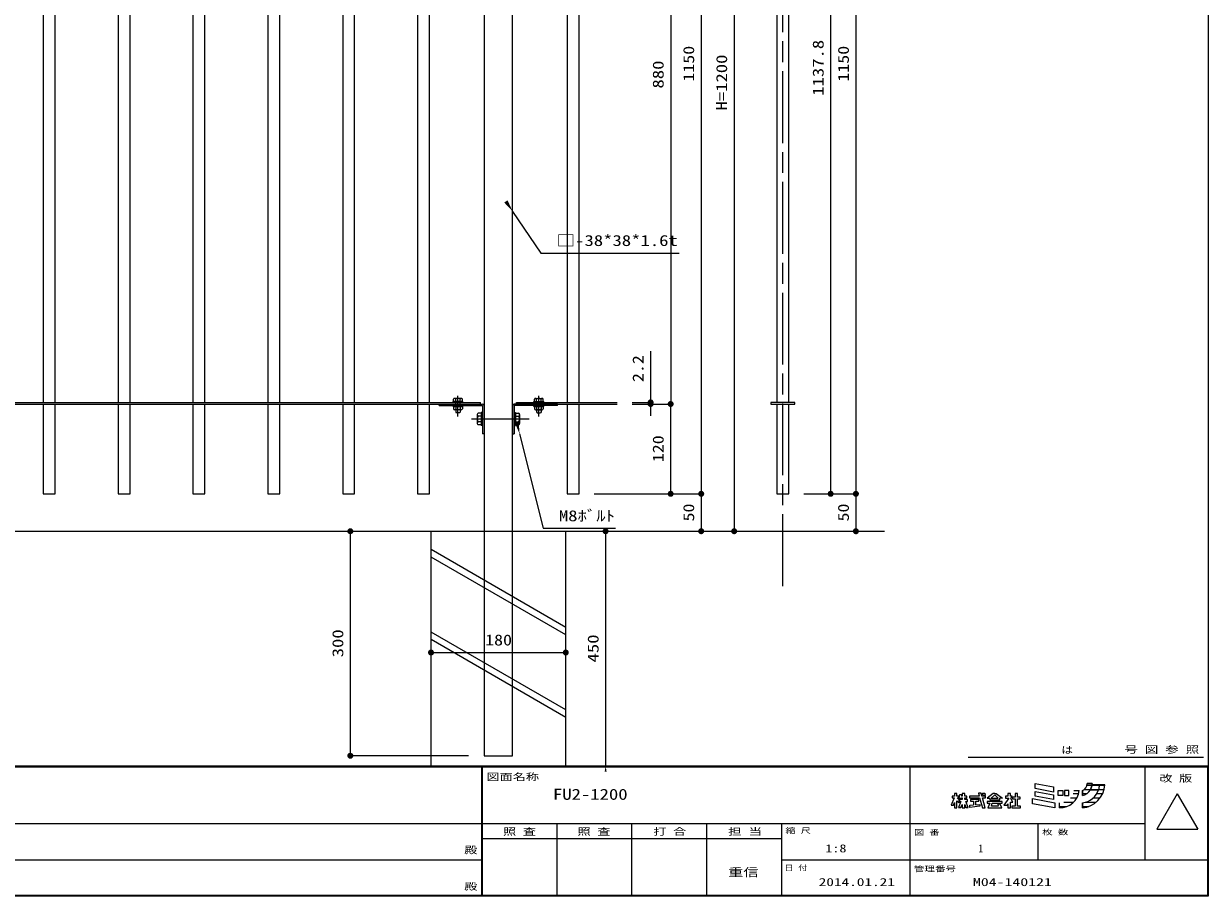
# Model space of a CAD drawing. Units: millimetres on the paper, scale 1:8. Extents: x -204 to 194, y -148 to 137.
# Drawn here: x -4.1 to 193.7, y -148.3 to -2.6 of the extents above; entities that cross this region are included whole.
import ezdxf
from ezdxf.enums import TextEntityAlignment as Align

# ---------------------------------------------------------------- set-up
doc = ezdxf.new("R2010")
doc.units = ezdxf.units.MM
doc.linetypes.add('CHAIN', pattern=[18.5, 12, -1.5, 3.5, -1.5])
doc.linetypes.add('DASHED_SPACED', pattern=[12, 6, -6])
for name, color, linetype, lineweight in [('0-1_0', 6, 'Continuous', 25), ('0-2_DIM1', 3, 'Continuous', 25), ('0-3_横桟', 2, 'Continuous', 25), ('0-4_文字', 7, 'Continuous', 25), ('0-6_ｾﾝﾀｰ', 1, 'CHAIN', 25), ('0-7_縦格子', 6, 'Continuous', 25), ('0-8_支柱', 60, 'Continuous', 25), ('0-9_THN', 4, 'Continuous', 9), ('0-A_下地', 30, 'Continuous', 9)]:
    doc.layers.add(name, color=color, linetype=linetype, lineweight=lineweight)
doc.styles.add('ＭＳ ゴシック', font='')
doc.styles.add('ＭＳ 明朝', font='')
doc.styles.get('ＭＳ ゴシック').set_extended_font_data('MS Gothic')
doc.styles.get('ＭＳ 明朝').set_extended_font_data('MS Mincho')

# ---------------------------------------------------------------- blocks, each defined once
blk = doc.blocks.new('filled_dot')
at = {"color": 0, "linetype": 'Continuous', "lineweight": -2, "const_width": 1.25}
blk.add_lwpolyline([(-0.625, 0, 1), (0.625, 0, 1)], format="xyb", close=True, dxfattribs=at)
blk = doc.blocks.new('filled_arrow')
at = {"color": 0, "linetype": 'Continuous', "lineweight": -2}
blk.add_solid([(7.5, 1.25), (0, 0), (7.5, -1.25)], dxfattribs=at)

msp = doc.modelspace()

# ---------------------------------------------------------------- linework, layer by layer
at = {"layer": '0-1_0'}
for p, q in [((193.676, 136.768), (193.676, -148.316)), ((-204.102, -126.524), (193.676, -126.524)), ((72.317, -126.524), (72.317, -148.316)), ((72.46, -126.524), (72.46, -148.316)), ((143.838, -126.524), (143.838, -148.316)), ((153.559, -125.095), (192.856, -125.095)), ((153.559, -125.095), (192.856, -125.095)), ((183.135, -142.242), (183.135, -126.524)), ((-203.959, -126.666), (193.533, -126.666)), ((193.533, -126.666), (193.533, -148.173)), ((167.816, -130.898), (164.74, -130.324)), ((167.816, -130.047), (167.816, -130.898)), ((173.477, -129.473), (174.294, -129.473)), ((174.011, -130.503), (174.282, -129.685)), ((175.368, -130.503), (174.011, -130.503)), ((174.294, -129.473), (174.282, -129.685)), ((175.529, -129.685), (174.282, -129.685)), ((176.381, -129.685), (175.529, -129.685)), ((176.381, -129.685), (175.529, -129.685)), ((151.291, -131.585), (150.889, -131.585)), ((151.291, -131.132), (151.291, -131.585)), ((151.71, -131.132), (151.291, -131.132)), ((151.71, -131.585), (151.71, -131.132)), ((151.71, -133.549), (151.71, -132.379)), ((152.375, -132.46), (151.961, -133.475)), ((152.077, -132.004), (152.186, -131.304)), ((152.444, -132.004), (152.077, -132.004)), ((152.124, -132.167), (152.124, -132.46)), ((152.571, -132.167), (152.124, -132.167)), ((152.124, -132.46), (152.375, -132.46)), ((152.186, -131.304), (152.481, -131.304)), ((152.462, -131.883), (152.444, -132.004)), ((152.462, -131.883), (152.571, -131.883)), ((152.481, -131.304), (152.481, -131.588)), ((152.571, -131.588), (152.481, -131.588)), ((152.571, -131.143), (152.571, -131.588)), ((152.997, -131.143), (152.571, -131.143)), ((152.571, -131.883), (152.571, -132.167)), ((152.997, -131.588), (152.997, -131.143)), ((152.997, -132.167), (152.997, -131.883)), ((153.576, -133.475), (153.198, -132.46)), ((153.828, -131.563), (153.828, -131.851)), ((155.422, -131.563), (153.828, -131.563)), ((153.828, -131.851), (155.5, -131.851)), ((155.372, -132.119), (153.998, -132.119)), ((153.998, -132.119), (153.998, -132.432)), ((153.998, -132.432), (154.466, -132.432)), ((154.466, -132.432), (154.466, -133.059)), ((154.864, -132.432), (155.372, -132.432)), ((154.864, -133.024), (154.864, -132.432)), ((155.372, -132.432), (155.372, -132.119)), ((155.5, -131.851), (155.964, -133.549)), ((156.481, -131.563), (155.88, -131.563)), ((155.959, -131.851), (156.481, -131.851)), ((156.422, -133.549), (155.959, -131.851)), ((156.481, -131.851), (156.481, -131.563)), ((157.766, -131.138), (156.735, -131.916)), ((156.735, -131.916), (157.176, -131.916)), ((159.269, -132.479), (156.749, -132.479)), ((157.176, -131.916), (157.176, -132.222)), ((157.176, -132.222), (158.851, -132.222)), ((157.438, -131.916), (158.013, -131.358)), ((157.438, -131.916), (158.589, -131.916)), ((158.013, -131.138), (157.766, -131.138)), ((158.013, -131.138), (158.26, -131.138)), ((158.589, -131.916), (158.013, -131.358)), ((158.26, -131.138), (159.291, -131.916)), ((159.291, -131.916), (158.851, -131.916)), ((158.851, -132.222), (158.851, -131.916)), ((159.269, -132.768), (159.269, -132.479)), ((160.219, -131.145), (160.219, -131.592)), ((160.626, -131.145), (160.219, -131.145)), ((160.626, -131.592), (160.626, -131.145)), ((160.902, -131.592), (160.626, -131.592)), ((160.717, -131.964), (160.902, -131.592)), ((161.007, -131.73), (161.007, -132.041)), ((161.409, -131.73), (161.007, -131.73)), ((161.007, -132.041), (161.409, -132.041)), ((161.409, -131.129), (161.409, -131.73)), ((161.804, -131.129), (161.409, -131.129)), ((161.409, -132.041), (161.409, -133.26)), ((161.804, -131.73), (161.804, -131.129)), ((162.244, -131.73), (161.804, -131.73)), ((161.804, -132.041), (162.244, -132.041)), ((161.804, -133.26), (161.804, -132.041)), ((162.244, -132.041), (162.244, -131.73)), ((164.327, -132.001), (168.042, -132.694)), ((164.327, -132.856), (164.327, -132.001)), ((168.585, -131.484), (168.585, -130.636)), ((168.585, -130.636), (169.383, -130.636)), ((169.383, -131.484), (168.585, -131.484)), ((169.383, -130.636), (169.383, -131.484)), ((169.638, -130.636), (169.638, -131.484)), ((170.397, -130.636), (169.638, -130.636)), ((169.638, -131.484), (170.397, -131.484)), ((170.397, -131.484), (170.397, -130.636)), ((171.248, -130.636), (172.111, -130.636)), ((171.248, -130.636), (172.111, -130.636)), ((172.654, -131.484), (172.654, -130.636)), ((172.654, -130.636), (172.654, -131.484)), ((188.494, -131.192), (185.077, -137.111)), ((188.494, -131.192), (191.911, -137.111)), ((151.126, -133.079), (151.291, -132.672)), ((151.291, -132.672), (151.291, -133.549)), ((151.291, -133.549), (151.71, -133.549)), ((151.961, -133.475), (152.383, -133.475)), ((152.571, -133.549), (152.997, -133.549)), ((153.188, -133.475), (153.576, -133.475)), ((153.863, -133.111), (154.466, -133.059)), ((153.863, -133.494), (153.863, -133.111)), ((155.515, -133.269), (153.863, -133.494)), ((154.864, -133.024), (155.515, -132.967)), ((155.515, -132.967), (155.515, -133.269)), ((155.964, -133.549), (156.422, -133.549)), ((157.205, -132.768), (156.891, -133.549)), ((156.891, -133.549), (159.209, -133.549)), ((157.465, -133.233), (157.577, -132.768)), ((158.612, -133.233), (157.465, -133.233)), ((157.577, -132.768), (159.269, -132.768)), ((158.934, -132.932), (158.561, -132.932)), ((158.561, -132.932), (158.612, -133.233)), ((159.209, -133.549), (158.934, -132.932)), ((160.219, -132.892), (160.219, -133.549)), ((160.219, -133.549), (160.626, -133.549)), ((160.626, -133.549), (160.626, -132.617)), ((160.888, -133.26), (160.888, -133.549)), ((161.409, -133.26), (160.888, -133.26)), ((160.888, -133.549), (162.341, -133.549)), ((162.341, -133.26), (161.804, -133.26)), ((162.341, -133.549), (162.341, -133.26)), ((168.042, -133.549), (164.327, -132.856)), ((168.042, -132.694), (168.042, -133.549)), ((168.854, -133.549), (168.854, -132.694)), ((168.854, -133.549), (168.854, -132.694)), ((172.654, -133.549), (172.654, -132.694)), ((172.654, -132.694), (172.654, -133.549)), ((-35.405, -136.169), (183.135, -136.169)), ((84.892, -136.169), (84.892, -148.316)), ((97.396, -136.169), (97.396, -148.316)), ((109.9, -136.169), (109.9, -148.316)), ((122.403, -136.169), (122.403, -148.316)), ((165.273, -142.242), (165.273, -136.169)), ((185.077, -137.111), (191.911, -137.111)), ((72.389, -138.67), (122.403, -138.67)), ((-35.405, -142.242), (72.389, -142.242)), ((122.403, -142.242), (193.676, -142.242)), ((193.533, -148.173), (-203.959, -148.173))]:
    msp.add_line(p, q, dxfattribs=at)
at = {"layer": '0-1_0', "lineweight": 13}
for p, q in [((172.986, -130.454), (174.027, -130.454)), ((173.445, -129.739), (174.264, -129.739)), ((174.027, -130.454), (175.384, -130.454)), ((174.264, -129.739), (175.525, -129.739)), ((175.384, -130.454), (176.268, -130.454)), ((175.525, -129.739), (176.378, -129.739)), ((170.663, -131.883), (171.708, -131.883)), ((171.104, -131.168), (172.006, -131.168)), ((172.654, -131.168), (173.391, -131.168)), ((174.462, -131.883), (175.602, -131.883)), ((175.057, -131.168), (176.019, -131.168)), ((168.854, -133.312), (170.079, -133.312)), ((169.532, -132.597), (171.163, -132.597)), ((172.654, -133.312), (173.712, -133.312)), ((173.157, -132.597), (174.938, -132.597))]:
    msp.add_line(p, q, dxfattribs=at)
at = {"layer": '0-1_0'}
for points in [[(193.676, -148.316), (-204.102, -148.316), (-204.102, 136.768)], [(164.74, -130.324), (164.74, -129.473), (167.816, -130.047)], [(174.011, -130.503), (174.282, -129.685), (174.294, -129.473), (173.477, -129.473)], [(175.529, -129.685), (174.282, -129.685), (174.011, -130.503), (175.368, -130.503)], [(151.223, -131.872), (150.73, -133.079), (151.126, -133.079)], [(150.889, -131.585), (150.889, -131.872), (151.223, -131.872)], [(151.746, -131.872), (152.013, -131.872), (152.013, -131.585), (151.71, -131.585)], [(151.746, -131.872), (152.013, -132.134), (152.013, -132.677), (151.71, -132.379)], [(152.997, -131.883), (153.336, -131.883), (153.336, -131.588), (152.997, -131.588)], [(153.198, -132.46), (153.464, -132.46), (153.464, -132.167), (152.997, -132.167)], [(155.88, -131.563), (155.754, -131.1), (155.295, -131.1), (155.422, -131.563)], [(156.749, -132.479), (156.749, -132.768), (157.205, -132.768)], [(160.355, -131.913), (159.545, -133.104), (160.075, -133.104), (160.219, -132.892)], [(160.219, -131.592), (159.793, -131.592), (159.793, -131.913), (160.355, -131.913)], [(160.626, -132.617), (161.052, -132.617), (160.717, -131.964)], [(164.74, -131.578), (164.74, -130.781), (167.816, -131.355)], [(167.816, -131.355), (167.816, -132.152), (164.74, -131.578)], [(152.383, -133.475), (152.571, -132.996), (152.571, -133.549)], [(152.997, -133.549), (152.997, -132.961), (153.188, -133.475)]]:
    msp.add_lwpolyline(points, dxfattribs=at)
msp.add_lwpolyline([(155.974, -131.1), (156.34, -131.1), (156.439, -131.466), (156.074, -131.466)], close=True, dxfattribs=at)
for centre, radius, start, end in [((172.222, -129.457), 1.255, 290.10268, 359.28711), ((172.222, -129.457), 2.072, 282.01614, 329.69657), ((172.295, -129.473), 4.092, 275.03009, 357.02873), ((172.295, -129.473), 3.241, 276.3561, 341.47286), ((172.295, -129.473), 3.241, 341.47286, 356.24741), ((168.854, -130.272), 3.277, 270.00003, 353.63117)]:
    msp.add_arc(centre, radius, start, end, dxfattribs=at)
at = {"layer": '0-2_DIM1'}
for p, q in [((109.008, 62.662), (109.008, -81.088)), ((114.514, 62.662), (114.514, -87.338)), ((134.84, 62.662), (134.84, -81.088)), ((130.622, 61.137), (130.622, -81.088)), ((103.91, 43.912), (103.91, -66.088)), ((100.557, -57.249), (100.557, -68.088)), ((97.466, -65.813), (100.713, -65.813)), ((97.466, -66.088), (104.067, -66.088)), ((97.466, -66.088), (100.713, -66.088)), ((97.466, -66.088), (104.067, -66.088)), ((103.91, -81.088), (103.91, -66.088)), ((91.141, -81.088), (104.067, -81.088)), ((91.141, -81.088), (109.165, -81.088)), ((91.341, -81.088), (109.165, -81.088)), ((109.008, -81.088), (109.008, -87.338)), ((126.146, -81.088), (134.996, -81.088)), ((126.146, -81.088), (130.778, -81.088)), ((126.171, -81.088), (134.996, -81.088)), ((134.84, -81.088), (134.84, -87.338)), ((50.425, -87.338), (50.425, -124.838)), ((93.05, -87.338), (93.05, -126.524)), ((97.466, -87.338), (114.67, -87.338)), ((63.897, -107.595), (86.397, -107.595)), ((70.147, -124.838), (50.269, -124.838))]:
    msp.add_line(p, q, dxfattribs=at)
at = {"layer": '0-3_横桟'}
for p, q in [((-171.853, -65.813), (72.147, -65.813)), ((-171.853, -66.088), (72.147, -66.088)), ((72.147, -66.088), (72.147, -65.813)), ((78.147, -65.813), (94.966, -65.813)), ((78.147, -66.088), (78.147, -65.813)), ((78.147, -66.088), (94.966, -66.088)), ((124.652, -65.813), (120.652, -65.813)), ((124.652, -66.088), (124.652, -65.813))]:
    msp.add_line(p, q, dxfattribs=at)
msp.add_lwpolyline([(120.652, -65.813), (120.652, -66.088), (124.652, -66.088)], dxfattribs=at)
at = {"layer": '0-4_文字'}
for points in [[(77.522, -33.909), (82.209, -40.868), (84.209, -40.868), (105.341, -40.868)], [(78.695, -71.088), (82.619, -86.847), (84.619, -86.847), (94.673, -86.847)]]:
    msp.add_lwpolyline(points, dxfattribs=at)
at = {"layer": '0-6_ｾﾝﾀｰ'}
for p, q in [((122.652, -96.497), (122.652, 64.563)), ((68.397, -68.183), (68.397, -64.707)), ((81.897, -68.183), (81.897, -64.707)), ((81.897, -68.183), (81.897, -64.707)), ((70.638, -68.588), (80.301, -68.588))]:
    msp.add_line(p, q, dxfattribs=at)
at = {"layer": '0-7_縦格子'}
for p, q in [((-0.847, 43.637), (-0.847, -65.813)), ((1.141, -65.813), (1.141, 43.637)), ((11.653, 43.637), (11.653, -65.813)), ((13.641, -65.813), (13.641, 43.637)), ((24.153, 43.637), (24.153, -65.813)), ((26.141, -65.813), (26.141, 43.637)), ((36.653, 43.637), (36.653, -65.813)), ((38.641, -65.813), (38.641, 43.637)), ((49.153, 43.637), (49.153, -65.813)), ((51.141, -65.813), (51.141, 43.637)), ((61.653, 43.637), (61.653, -65.813)), ((63.641, -65.813), (63.641, 43.637)), ((86.653, 43.637), (86.653, -65.813)), ((88.641, -65.813), (88.641, 43.637)), ((121.658, 43.637), (121.658, -65.813)), ((123.646, -65.813), (123.646, 43.637)), ((-0.847, -66.088), (-0.847, -81.088)), ((11.653, -66.088), (11.653, -81.088)), ((24.153, -66.088), (24.153, -81.088)), ((36.653, -66.088), (36.653, -81.088)), ((49.153, -66.088), (49.153, -81.088)), ((61.653, -66.088), (61.653, -81.088)), ((86.653, -66.088), (86.653, -81.088)), ((88.641, -81.088), (88.641, -66.088)), ((121.658, -66.088), (121.658, -81.088)), ((123.646, -81.088), (123.646, -66.088)), ((86.653, -81.088), (88.641, -81.088)), ((121.658, -81.088), (123.646, -81.088))]:
    msp.add_line(p, q, dxfattribs=at)
for points in [[(-0.847, -81.088), (1.141, -81.088), (1.141, -66.088)], [(11.653, -81.088), (13.641, -81.088), (13.641, -66.088)], [(24.153, -81.088), (26.141, -81.088), (26.141, -66.088)], [(36.653, -81.088), (38.641, -81.088), (38.641, -66.088)], [(49.153, -81.088), (51.141, -81.088), (51.141, -66.088)], [(61.653, -81.088), (63.641, -81.088), (63.641, -66.088)]]:
    msp.add_lwpolyline(points, dxfattribs=at)
at = {"layer": '0-8_支柱'}
msp.add_lwpolyline([(72.772, -124.838), (77.522, -124.838), (77.522, 63.912), (72.772, 63.912)], close=True, dxfattribs=at)
at = {"layer": '0-9_THN'}
for p, q in [((-202.464, -87.338), (63.897, -87.338)), ((63.897, -126.524), (63.897, -87.338)), ((63.897, -87.338), (86.397, -87.338)), ((86.397, -103.389), (63.897, -90.399)), ((86.397, -104.639), (63.897, -91.649)), ((86.397, -117.176), (63.897, -104.186)), ((86.397, -118.426), (63.897, -105.436))]:
    msp.add_line(p, q, dxfattribs=at)
msp.add_lwpolyline([(86.397, -126.524), (86.397, -87.338), (139.617, -87.338)], dxfattribs=at)
at = {"layer": '0-A_下地'}
for p, q in [((68.949, -65.14), (67.844, -65.14)), ((81.344, -65.14), (82.449, -65.14)), ((65.272, -66.088), (72.497, -66.088)), ((65.272, -66.363), (65.272, -66.088)), ((65.272, -66.363), (72.497, -66.363)), ((69.222, -65.663), (67.572, -65.663)), ((69.222, -65.663), (67.572, -65.663)), ((67.572, -65.813), (67.572, -65.663)), ((69.222, -65.813), (67.572, -65.813)), ((69.222, -66.363), (67.572, -66.363)), ((67.572, -66.513), (67.572, -66.363)), ((69.222, -66.513), (67.572, -66.513)), ((67.66, -65.663), (67.66, -65.275)), ((69.134, -65.663), (67.66, -65.663)), ((67.66, -66.513), (67.66, -66.902)), ((67.725, -66.513), (69.069, -66.513)), ((68.949, -67.037), (67.844, -67.037)), ((68.029, -65.663), (68.029, -65.275)), ((68.029, -66.513), (68.029, -66.902)), ((68.765, -65.663), (68.765, -65.275)), ((68.765, -66.513), (68.765, -66.902)), ((68.772, -67.037), (68.772, -67.401)), ((69.134, -65.663), (69.134, -65.275)), ((69.134, -66.513), (69.134, -66.902)), ((69.222, -65.813), (69.222, -65.663)), ((69.222, -66.513), (69.222, -66.363)), ((72.497, -66.363), (72.497, -71.088)), ((72.772, -66.363), (72.772, -71.088)), ((77.522, -66.363), (77.522, -71.088)), ((85.022, -66.088), (77.797, -66.088)), ((85.022, -66.363), (77.797, -66.363)), ((77.797, -66.363), (77.797, -71.088)), ((81.072, -65.663), (82.722, -65.663)), ((81.072, -66.513), (81.072, -66.363)), ((81.072, -66.363), (82.722, -66.363)), ((81.072, -66.513), (82.722, -66.513)), ((81.16, -65.663), (81.16, -65.275)), ((81.16, -65.663), (82.634, -65.663)), ((81.16, -66.513), (81.16, -66.902)), ((82.569, -66.513), (81.225, -66.513)), ((81.344, -67.037), (82.449, -67.037)), ((81.522, -67.037), (81.522, -67.401)), ((81.529, -65.663), (81.529, -65.275)), ((81.529, -66.513), (81.529, -66.902)), ((82.265, -65.663), (82.265, -65.275)), ((82.265, -66.513), (82.265, -66.902)), ((82.272, -67.037), (82.272, -67.401)), ((82.634, -65.663), (82.634, -65.275)), ((82.634, -66.513), (82.634, -66.902)), ((82.722, -66.513), (82.722, -66.363)), ((85.022, -66.363), (85.022, -66.088)), ((68.697, -67.588), (68.097, -67.588)), ((68.772, -67.401), (68.697, -67.588)), ((71.599, -67.852), (71.599, -69.325)), ((72.297, -67.606), (71.778, -67.606)), ((72.297, -68.098), (71.778, -68.098)), ((72.297, -69.079), (71.778, -69.079)), ((72.297, -67.488), (72.297, -69.688)), ((72.297, -67.606), (72.297, -69.571)), ((77.797, -67.488), (77.997, -67.488)), ((77.797, -67.488), (77.797, -69.688)), ((77.997, -67.488), (77.997, -69.688)), ((77.997, -67.488), (77.997, -69.688)), ((77.997, -67.606), (77.997, -69.571)), ((77.997, -67.606), (78.515, -67.606)), ((77.997, -68.098), (78.515, -68.098)), ((77.997, -69.079), (78.515, -69.079)), ((78.695, -67.852), (78.695, -69.325)), ((82.272, -67.401), (82.197, -67.588)), ((72.297, -69.571), (71.778, -69.571)), ((72.772, -71.088), (72.497, -71.088)), ((77.522, -71.088), (77.797, -71.088)), ((77.797, -69.688), (77.997, -69.688)), ((77.997, -69.571), (78.515, -69.571))]:
    msp.add_line(p, q, dxfattribs=at)
at = {"layer": '0-A_下地', "linetype": 'DASHED_SPACED'}
for p, q in [((68.022, -66.513), (68.022, -65.663)), ((68.772, -66.513), (68.772, -65.663)), ((81.522, -66.513), (81.522, -65.663)), ((82.272, -66.513), (82.272, -65.663))]:
    msp.add_line(p, q, dxfattribs=at)
at = {"layer": '0-A_下地'}
for points in [[(68.022, -67.037), (68.022, -67.401), (68.097, -67.588)], [(81.072, -65.813), (82.722, -65.813), (82.722, -65.663)], [(81.072, -65.813), (81.072, -65.663), (82.722, -65.663)], [(72.497, -67.488), (72.497, -69.688), (72.297, -69.688)], [(72.497, -67.488), (72.297, -67.488), (72.297, -69.688)], [(81.522, -67.401), (81.597, -67.588), (82.197, -67.588)]]:
    msp.add_lwpolyline(points, dxfattribs=at)
for centre, radius, start, end in [((67.844, -65.334), 0.194, 17.74657, 162.25343), ((68.397, -65.711), 0.571, 49.83207, 130.16793), ((68.949, -65.334), 0.194, 17.74657, 162.25343), ((81.344, -65.334), 0.194, 17.74657, 162.25343), ((81.897, -65.711), 0.571, 49.83207, 130.16793), ((82.449, -65.334), 0.194, 17.74657, 162.25343), ((67.844, -66.843), 0.194, 197.74657, 342.25343), ((68.397, -66.466), 0.571, 229.83207, 310.16793), ((68.949, -66.843), 0.194, 197.74657, 342.25343), ((72.497, -66.363), 0.275, 0, 90), ((77.797, -66.363), 0.275, 90, 180), ((81.344, -66.843), 0.194, 197.74657, 342.25343), ((81.897, -66.466), 0.571, 229.83207, 310.16793), ((82.449, -66.843), 0.194, 197.74657, 342.25343), ((71.857, -67.852), 0.258, 107.74657, 252.25343), ((72.36, -68.588), 0.761, 139.83207, 220.16793), ((71.857, -69.325), 0.258, 107.74657, 252.25343), ((78.437, -67.852), 0.258, 287.74657, 72.25343), ((77.934, -68.588), 0.761, 319.83207, 40.16793), ((78.437, -69.325), 0.258, 287.74657, 72.25343)]:
    msp.add_arc(centre, radius, start, end, dxfattribs=at)

# ---------------------------------------------------------------- block references
at = {"layer": '0-2_DIM1'}
for name, p, xscale, yscale, rotation in [('filled_dot', (100.557, -65.813), 0.4, 0.4, 270), ('filled_dot', (100.557, -66.088), 0.4, 0.4, 90), ('filled_dot', (103.91, -66.088), 0.4, 0.4, 270), ('filled_dot', (103.91, -66.088), 0.4, 0.4, 90), ('filled_dot', (103.91, -81.088), 0.4, 0.4, 270), ('filled_dot', (109.008, -81.088), 0.4, 0.4, 90), ('filled_dot', (109.008, -81.088), 0.4, 0.4, 270), ('filled_dot', (130.622, -81.088), 0.4, 0.4, 270), ('filled_dot', (134.84, -81.088), 0.4, 0.4, 270), ('filled_dot', (134.84, -81.088), 0.4, 0.4, 90), ('filled_dot', (50.425, -87.338), 0.4, 0.4, 90), ('filled_dot', (93.05, -87.338), 0.4, 0.4, 90), ('filled_dot', (109.008, -87.338), 0.4, 0.4, 270), ('filled_dot', (114.514, -87.338), 0.4, 0.4, 270), ('filled_dot', (134.84, -87.338), 0.4, 0.4, 270), ('filled_dot', (63.897, -107.595), 0.4, 0.4, 180), ('filled_dot', (50.425, -124.838), 0.4, 0.4, 270), ('filled_arrow', (93.05, -126.524), 0.133, 0.133, 270)]:
    msp.add_blockref(name, p, dxfattribs=dict(at, xscale=xscale, yscale=yscale, rotation=rotation))
at = {"layer": '0-2_DIM1', "xscale": 0.4, "yscale": 0.4}
msp.add_blockref('filled_dot', (86.397, -107.595), dxfattribs=at)
at = {"layer": '0-4_文字', "xscale": 0.267, "yscale": 0.267}
for p, rotation in [((77.522, -33.909), 124), ((78.695, -71.088), 104)]:
    msp.add_blockref('filled_arrow', p, dxfattribs=dict(at, rotation=rotation))

# ---------------------------------------------------------------- texts
at = {"layer": '0-1_0', "style": 'ＭＳ 明朝'}
for s, height, width, p in [('は', 1.152, 1.25, (169.129, -124.796)), ('号 図 参 照', 1.152, 1.45, (179.639, -124.739)), ('図面名称', 1.152, 1.4, (73.141, -129.291)), ('改 版', 1.152, 1.4, (185.498, -129.538)), ('照 査', 1.152, 1.4, (75.919, -138.425)), ('照 査', 1.152, 1.4, (88.355, -138.425)), ('打 合', 1.152, 1.4, (101.008, -138.425)), ('担 当', 1.152, 1.45, (113.491, -138.425)), ('縮 尺', 0.8905, 1.4, (123.07, -138.048)), ('図 番', 0.8905, 1.4, (144.56, -138.351)), ('枚 数', 0.8905, 1.45, (165.929, -138.305)), ('殿', 1.152, 1.4, (69.44, -141.515)), ('日 付', 0.8905, 1.25, (122.885, -144.262)), ('管理番号', 0.8905, 1.45, (144.508, -144.45)), ('殿', 1.152, 1.4, (69.44, -147.588))]:
    msp.add_text(s, height=height, dxfattribs=dict(at, width=width)).set_placement(p, align=Align.BOTTOM_LEFT)
at = {"layer": '0-1_0', "color": 7}
for s, height, style, width, p in [('FU2-1200', 1.833, 'ＭＳ ゴシック', 1.25, (84.254, -132.744)), ('1:8', 1.336, 'ＭＳ 明朝', 1.3, (129.72, -141.375)), ('1', 1.336, 'ＭＳ 明朝', 0.85, (155.295, -141.375)), ('重信', 1.336, 'ＭＳ 明朝', 1.4, (113.49, -145.378)), ('2014.01.21', 1.336, 'ＭＳ 明朝', 1.4, (128.627, -147.003)), ('M04-140121', 1.336, 'ＭＳ 明朝', 1.45, (154.378, -147.003))]:
    msp.add_text(s, height=height, dxfattribs=dict(at, style=style, width=width)).set_placement(p, align=Align.BOTTOM_LEFT)
at = {"layer": '0-2_DIM1', "style": 'ＭＳ ゴシック'}
for s, width, p in [('1137.8', 1.25, (129.997, -14.608)), ('1150', 1.2, (108.383, -12.24)), ('H=1200', 1.25, (113.889, -17.072)), ('1150', 1.2, (134.215, -12.24)), ('880', 1.25, (103.285, -13.392)), ('2.2', 1.2, (99.932, -62.417)), ('120', 1.2, (103.285, -75.803)), ('50', 1.2, (108.383, -85.705)), ('50', 1.2, (134.215, -85.705)), ('300', 1.25, (49.8, -108.392)), ('450', 1.25, (92.425, -109.253))]:
    msp.add_text(s, height=1.833, rotation=90, dxfattribs=dict(at, width=width)).set_placement(p, align=Align.BOTTOM_LEFT)
at = {"layer": '0-2_DIM1', "style": 'ＭＳ ゴシック', "width": 1.2}
msp.add_text('180', height=1.833, dxfattribs=at).set_placement((72.932, -106.97), align=Align.BOTTOM_LEFT)
at = {"layer": '0-4_文字', "style": 'ＭＳ ゴシック', "width": 1.25}
for s, p in [('□-38*38*1.6t', (84.834, -40.243)), ('M8ﾎﾞﾙﾄ', (85.244, -86.222))]:
    msp.add_text(s, height=1.833, dxfattribs=at).set_placement(p, align=Align.BOTTOM_LEFT)

doc.saveas('drawing.dxf')
